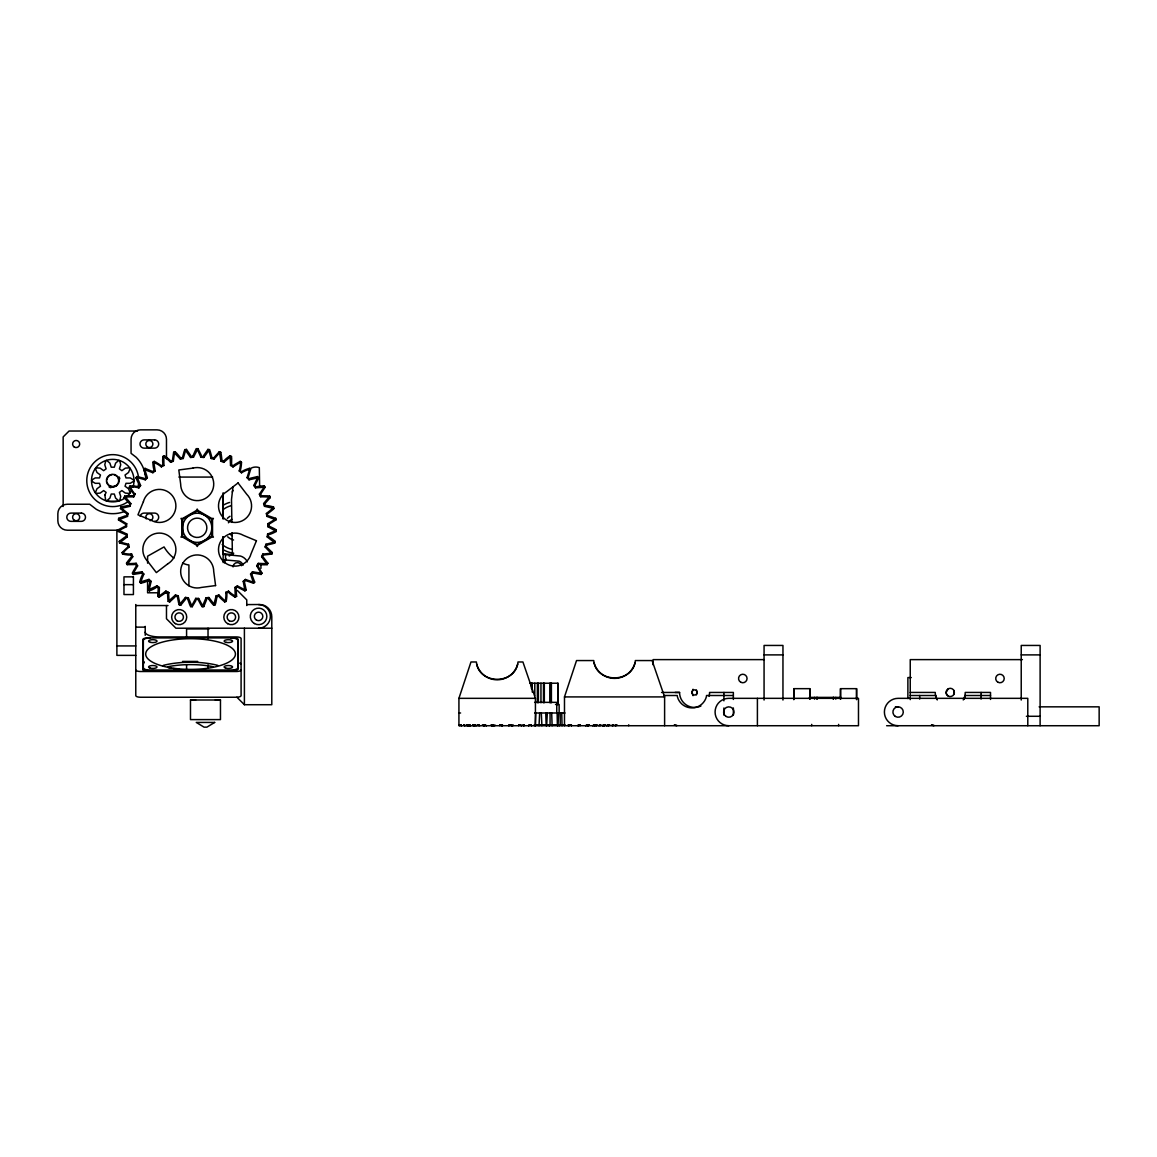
<?xml version="1.0" encoding="UTF-8"?>
<svg xmlns="http://www.w3.org/2000/svg" width="1157" height="1157" viewBox="0 0 1157 1157"><rect width="100%" height="100%" fill="white"/><g stroke="black" fill="none" stroke-linecap="round" stroke-linejoin="round"><path stroke-width="1.5" d="M223.142 552.684L223.142 536.646M223.142 494.256L223.142 518.813L223.142 492.752M793.76 699.681L793.76 688.661L809.813 688.661L809.813 699.32M809.813 699.074L809.813 688.661M811.708 725.728L811.708 724.383M814.542 699.074L814.542 697.396M835.788 699.074L835.788 697.396M840.517 699.117L840.517 688.661L856.57 688.661L856.57 699.32M856.57 699.681L856.57 688.661M228.507 591.155L229.346 593.165A34.32 34.32 0 0 0 233.483 596.13L235.218 597.142L233.974 595.32A33.379 33.379 0 0 1 229.968 592.442L228.507 591.155L225.861 592.312L225.948 594.322A33.857 33.857 0 0 1 225.586 599.254L224.892 600.859L218.948 595.031L216.157 595.797L213.944 604.113L208.925 597.489L206.047 597.822L202.649 605.747L198.642 598.444L195.75 598.371L191.744 605.747L188.345 597.836L185.482 597.417L179.957 604.012L178.221 595.869L175.474 594.958L169.052 600.685L168.517 592.384L165.928 591.082L159.16 596.057L159.406 587.51L157.048 585.847L149.239 589.492L151.119 581.378L149.007 579.382L140.764 581.841L143.844 574.06L141.993 571.833L133.489 573.048L137.625 565.831L136.193 563.314L127.805 563.734L132.78 556.719L131.652 554.058L129.642 554.073A33.423 33.423 0 0 1 124.739 553.538L123.148 552.771L125.346 550.356A33.047 33.047 0 0 1 129.194 547.059L128.528 544.238L120.386 542.214L127.169 536.935L126.851 534.057L119.084 530.383L126.518 526.637L126.706 523.759L119.475 519.479L127.501 516.369L128.022 513.52L121.514 508.241L129.902 506.347L130.842 503.599L125.361 496.975L133.764 496.787L135.007 494.169A33.032 33.032 0 0 1 131.97 490.105L130.351 487.271L132.072 486.866A33.423 33.423 0 0 1 136.974 487.415L138.927 487.864L140.619 485.506L137.278 477.595L145.363 479.808L147.373 477.725L144.856 469.728L152.854 472.721L155.197 471.015L153.867 462.728L157.178 463.971A33.134 33.134 0 0 1 161.344 466.85L163.904 465.504L163.802 457.116L165.451 457.724A33.886 33.886 0 0 1 170.614 462.294L173.304 461.267L174.447 452.994L180.434 459.127L183.24 458.49L185.568 450.478L190.616 457.478L193.479 457.189L197.442 449.61L200.913 457.246L203.791 457.463L208.824 450.492L211.153 458.49L213.973 459.127L219.483 452.864L221.088 461.253L223.764 462.352L230.156 456.899L230.518 465.432L233.005 466.922L240.121 462.453L240.454 464.188A33.857 33.857 0 0 1 239.239 470.957L241.48 472.779L243.245 471.781A33.336 33.336 0 0 1 247.786 469.843L249.536 469.728L247.063 477.682L249.015 479.808L257.433 477.971L253.817 485.492L255.495 487.835L264.042 487.271L259.37 494.184L260.687 496.758L269.031 496.975L263.608 503.599L264.534 506.332L272.878 508.241L266.37 513.52L266.891 516.369L274.918 519.479L267.773 523.745L267.788 526.637L275.294 530.875L267.6 534.071L267.209 536.935L274.007 542.214L265.936 544.253L265.127 547.03L271.085 553.248L262.813 554.087L261.598 556.705L266.587 563.734L258.271 563.358L256.709 565.773L260.904 573.048L252.443 571.862L250.534 574.046L253.296 582.202L245.429 579.44L243.23 581.32L244.763 589.781L237.402 585.919L234.943 587.452L235.233 596.057M151.119 581.378L150.034 581.653L148.226 589.896L149.47 590.865L151.35 590.113A34.869 34.869 0 0 0 155.862 587.785L157.048 585.847M234.943 587.452L235.999 587.901L237.402 585.919M235.218 597.142L236.592 596.376L235.999 587.901M168.517 592.384L167.548 592.948L167.866 599.384L168.199 601.38L169.674 601.944L174.909 597.142L175.474 594.958M578.384 725.728L578.413 724.788M267.6 534.071L268.453 534.794L271.201 533.869A36.879 36.879 0 0 0 276.219 531.453L276.277 529.877L274.571 528.792L268.728 525.987L267.788 526.637M173.304 461.267L172.393 460.602L173.651 452.257L175.155 451.794L176.645 453.168L180.825 458.071L180.434 459.127M233.005 466.922L234.047 464.912L240.193 461.368L241.495 462.236L241.394 464.261A34.84 34.84 0 0 1 240.642 469.279L239.239 470.957M502.355 725.728L502.413 724.788L502.355 725.728L501.299 724.788L502.297 725.728M126.518 526.637L125.723 524.338L126.706 523.759M240.121 462.453L240.193 461.368M164.251 456.899L164.337 455.815L162.906 456.48L162.631 460.356L162.891 464.969L163.904 465.504M161.344 466.85L161.445 465.736L156.021 462.25L154.214 461.368L152.898 462.236A37.241 37.241 0 0 0 153.447 467.775L154.112 470.639L155.197 471.015M241.48 472.779L242.796 470.942A34.32 34.32 0 0 1 247.468 468.947L249.391 468.339L250.577 469.38L248.177 477.494L247.063 477.682M230.518 465.432L231.53 464.94L231.675 458.505L231.487 456.48L230.055 455.815A37.313 37.313 0 0 0 225.615 459.17L223.518 461.238L223.764 462.352M216.157 595.797L217.024 596.535L215.795 602.898L215.159 604.807L213.626 605.154A37.313 37.313 0 0 1 210.024 600.917L208.434 598.487L208.925 597.489M125.723 524.338L118.477 519.898L118.65 518.336L125.303 515.877L127.501 516.369M232.933 487.111L231.501 499.564L231.877 522.414M728.78 725.728A13.696 13.696 0 0 1 715.084 712.032A13.696 13.696 0 0 1 728.78 698.336L858.48 698.336L858.48 725.728L458.924 725.728L458.924 698.336L470.971 661.978L476.38 661.978C478.55 685.06 515.82 685.06 517.989 661.978L522.921 661.978L535.431 698.336L535.431 725.728M564.486 725.728L564.486 696.919L576.533 660.56L593.743 660.56C595.913 683.642 633.168 683.642 635.352 660.56L652.085 660.56L664.61 696.919L664.61 725.728M267.209 536.935L268.453 534.794M149.47 590.865L149.629 589.781M218.948 595.031L218.615 596.101L220.539 598.27L224.718 601.944L224.892 600.859M143.844 574.06L142.716 574.176L141.443 576.822A37.241 37.241 0 0 0 139.708 582.116L140.792 583.244L144.538 582.26L148.834 580.525L149.007 579.382M224.718 601.944L226.194 601.38L226.526 599.384A34.84 34.84 0 0 0 226.888 594.322L225.861 592.312M159.406 587.51L158.379 587.944L157.757 594.351L157.8 596.376L159.174 597.142L165.046 593.165L165.928 591.082M126.691 515.588L128.022 513.52M265.936 544.253L266.674 545.092L272.951 543.616L274.845 542.922L275.12 541.375A36.879 36.879 0 0 0 270.752 537.918L268.236 536.414M183.24 458.49L182.43 457.709L184.137 451.505L184.903 449.625L186.451 449.408L190.515 455.222L190.616 457.478M249.174 469.395L249.391 468.339M512.869 725.728L513.086 724.788M170.614 462.294L172.393 460.602M174.924 452.864L175.155 451.794M249.015 479.808L250.592 478.188L257.49 476.568L258.503 477.783L257.823 479.678L254.945 485.448L253.817 485.492M206.047 597.822L206.452 600.049L203.762 606.615L202.186 606.716L201.029 605.068L198.021 599.369L198.642 598.444M126.981 513.968L120.473 508.53L120.863 507.012L127.805 505.537L129.902 506.347M948.176 688.863L946.108 692.436L946.657 694.504A4.136 4.136 0 0 0 953.816 694.504L953.816 690.367M265.127 547.03L266.674 545.092M140.792 583.244L141.096 582.202M137.625 565.831L136.512 565.773L133.229 571.312L132.404 573.163L133.315 574.436L140.33 573.337L141.993 571.833M213.626 605.154L213.944 604.113M129.208 505.45L130.842 503.599M262.813 554.087L263.42 555.027L271.808 554.058L272.314 552.569L266.226 546.668M193.479 457.189L192.785 456.306L195.388 450.42L196.415 448.67L197.977 448.67L201.159 455.019L200.913 457.246M696.413 694.88L697.15 692.45L696.413 690.006M595.927 725.728L596.26 724.788M594.698 725.728L595.045 724.788M257.114 477.595L257.49 476.568M693.029 689.239L691.958 692.45L693.029 695.646M255.495 487.835L255.899 486.779L262.292 485.926L264.302 485.897L265.127 487.242L260.499 494.314L259.37 494.184M186.06 450.42L186.451 449.408M594.626 725.728L595.016 724.788M195.75 598.371L195.837 600.628L192.207 606.716L190.645 606.615L189.748 604.793L187.593 598.69L188.345 597.836M129.743 503.902L124.088 497.553L124.71 496.107L131.782 495.673L133.764 496.787M261.598 556.705L263.42 555.027M133.315 574.436L133.778 573.453M202.186 606.716L202.649 605.747M133.185 495.789L135.007 494.169M132.78 556.719L131.667 556.517L127.574 561.535L126.489 563.242L127.212 564.645L134.299 564.558L136.193 563.314M203.791 457.463L203.878 455.222L207.942 449.408L209.489 449.625L210.256 451.505L211.962 457.709L211.153 458.49M258.271 563.358L258.734 564.37L261.612 564.703A37.313 37.313 0 0 0 267.18 564.645L267.903 563.242L262.726 556.517M535.272 725.728L535.778 712.987M529.241 724.788L528.72 725.728L529.241 724.788M263.782 486.851L264.302 485.897M260.687 496.758L261.251 495.76L267.686 495.847L269.697 496.107L270.304 497.568L264.693 503.888L263.608 503.599M197.442 449.61L197.977 448.67M185.482 597.417L185.236 599.659L180.767 605.154L179.234 604.807L178.612 602.884L177.354 596.578L178.221 595.869M133.894 494.299L129.266 487.242L130.09 485.897L132.1 485.926A34.392 34.392 0 0 1 137.162 486.49L138.927 487.864M256.709 565.773L258.734 564.37M127.212 564.645L127.805 563.734M129.194 547.044L128.138 546.683L122.078 552.569L122.584 554.058L124.566 554.463A34.392 34.392 0 0 0 129.613 555.013L131.652 554.058M190.645 606.615L191.252 605.704M546.668 725.728L547.304 712.987M539.668 724.788L539.017 725.728L539.668 712.987M138.522 486.808L140.619 485.506M252.443 571.862L252.761 572.946L261.077 574.436L261.988 573.163L257.852 565.744M213.973 459.127L213.568 458.071L219.237 451.794L220.741 452.257L221.218 454.209L222.014 460.602L221.088 461.253M269.031 496.975L269.697 496.107M264.534 506.332L264.693 503.888M208.824 450.492L209.489 449.625M612.646 725.728L613.398 724.788M558.643 724.788L557.891 725.728L558.643 712.987M139.476 485.477L135.89 477.783L136.902 476.568L143.801 478.188L145.363 479.808M607.15 725.728L607.946 724.788M550.067 724.788L549.271 725.728L550.067 724.788L550.067 712.987M250.534 574.046L252.761 572.946M122.584 554.058L123.307 553.248M616.016 724.788L615.162 725.728L616.247 724.788M179.234 604.807L179.957 604.012M128.138 546.683L128.528 544.238M568.665 725.728L569.533 724.788M609.349 724.788L608.408 725.728M560.219 724.788L559.323 725.728L560.205 724.788L560.205 712.987M145.117 478.694L147.373 477.725M245.429 579.44L245.588 580.554L253.6 583.244L254.685 582.116L251.676 574.176M265.228 505.435L268.106 505.739A37.313 37.313 0 0 1 273.529 507.012L273.934 508.53L272.502 509.962L267.412 513.968L266.37 513.52M616.03 725.728L616.985 724.788M578.804 725.728L579.758 724.788M272.748 507.764L273.529 507.012M266.891 516.369L267.412 513.968M219.946 453.009L220.741 452.257M146.259 477.523L143.83 469.38L145.001 468.339L152.782 471.608L152.854 472.721M606.528 725.728L607.584 724.788M612.791 725.728L613.846 724.788M596.245 725.728L597.316 724.788M603.202 725.728L604.46 724.788M608.756 725.728L609.826 724.788M127.762 545.077L119.547 542.922L119.272 541.375L124.927 537.094L127.169 536.935M243.23 581.32L245.588 580.554M119.547 542.922L120.386 542.214M592.934 725.728L594.047 724.788L592.876 725.728M126.156 536.414L126.851 534.057M168.199 601.38L169.052 600.685M237.387 587.033L244.922 590.865L246.166 589.896L244.344 581.609M117.002 485.333L112.75 486.996L109.568 486.142A6.378 6.378 0 0 1 109.568 475.093A6.378 6.378 0 0 1 119.128 480.618A6.378 6.378 0 0 1 109.568 486.142M267.715 515.588L275.742 518.336L275.916 519.912L268.713 524.338L267.773 523.745M152.782 471.608L154.112 470.639M274.86 518.987L275.742 518.336M230.59 457.116L231.487 456.48M125.983 534.78L118.173 531.453L118.115 529.877L125.621 525.987M118.173 531.453L119.099 530.875M157.8 596.376L158.726 595.812M251.214 574.176L254.005 572.498M161.445 465.736L162.891 464.969M275.308 530.383L276.277 529.877M240.526 462.728L241.495 462.236M226.83 592.919L228.334 592.254M118.477 519.898L119.475 519.479M148.226 589.896L149.239 589.492M274.093 541.722L275.12 541.375M249.536 469.728L250.577 469.38M838.767 698.235L840.749 697.902M217.024 596.535L218.615 596.101M120.473 508.53L121.514 508.241M139.708 582.116L140.764 581.841M180.825 458.071L182.43 457.709M271.244 552.771L272.314 552.569M257.433 477.971L258.503 477.783M117.002 501.198L108.498 501.198M206.799 598.69L208.434 598.487M124.088 497.553L125.173 497.438M132.404 573.163L133.489 573.048M191.151 456.465L192.785 456.306M266.819 563.285L267.903 563.242M264.042 487.271L265.127 487.242M675.081 692.45L679.564 692.436A14.998 14.998 0 0 0 700.896 706.03M215.318 699.985L220.466 699.999L220.466 719.596L190.486 719.596L190.486 699.999L195.649 699.985M137.553 431.026L69.073 431.026L63.158 436.927L63.158 506.477M178.872 477.074L212.613 477.074M118.072 530.21L67.294 530.21A9.444 9.444 0 0 1 57.85 520.766L57.85 513.679A9.444 9.444 0 0 1 67.294 504.235L89.682 504.235L96.219 509.254A33.061 33.061 0 0 0 124.594 511.481M123.973 584.647L133.417 584.647M158.364 592.789L147.59 592.789L147.59 580.51M165.552 592.789L169.139 592.789M246.759 604.59L259.515 604.518A12.279 12.279 0 0 1 271.794 616.797L271.794 704.714L244.402 704.714L236.881 697.194M135.774 605.545L167.996 605.545M135.774 627.137L145.218 627.137M271.794 628.208L175.922 628.208L166.478 618.764L166.478 605.545M209.2 628.916L186.581 628.916L186.581 637.883M116.886 645.924L135.774 645.924M764.068 654.891L782.956 654.891M1021.226 654.891L1040.114 654.891M135.774 655.368L116.886 655.368L116.886 530.21M764.068 659.62L653.083 659.62L653.083 664.798M1022.398 659.62L910.241 659.62L910.241 699.638M182.531 661.428L197.717 661.428M911.268 677.568L907.883 677.568L907.883 698.568M529.747 683.223L558.093 683.223L558.093 704.483M661.544 692.45L679.564 692.45M910.241 692.436L935.246 692.436A14.998 14.998 0 0 0 937.257 699.942M663.67 695.502L677.235 695.502L677.409 696.789A14.998 14.998 0 0 0 706.377 696.789L706.537 695.502L733.364 695.502M910.241 695.502L935.868 695.502L936.042 696.789A14.998 14.998 0 0 0 936.939 699.247M990.522 695.502L965.169 695.502L965.01 696.789A14.998 14.998 0 0 1 964.114 699.247M564.486 696.919L664.61 696.919M809.35 697.396L840.994 697.396M458.924 698.336L535.431 698.336M190.486 699.999L220.466 699.999M534.621 702.357L556.763 702.357L556.763 712.987M555.534 704.483L559.135 704.483L559.135 713.334M895.373 706.84L898.425 706.84M1039.116 706.84L1099.15 706.84L1099.15 725.728L886.624 725.728M458.924 712.987L460.587 712.987M534.621 712.987L565.035 712.987M1026.375 716.284L1040.114 716.284M459.04 724.788L459.951 725.728L458.924 724.788L460.587 724.788M535.778 724.788L565.035 724.788M674.329 725.02L676.7 725.728M931.486 725.02L933.858 725.728M674.329 725.265L676.7 725.265M931.486 725.265L933.858 725.265M196.372 599.326L198.021 599.369M129.266 487.242L130.351 487.271M126.489 563.242L127.574 563.285M201.607 456.35L203.242 456.465M223.142 553.827L233.222 554.637M223.142 559.742L238.978 561.174A5.872 5.872 0 0 1 242.999 565.339M223.142 554.377L240.482 556.054A11.208 11.208 0 0 1 247.367 561.839M809.582 697.902L811.563 698.235M260.904 573.048L261.988 573.163M269.234 497.438L270.304 497.568M185.973 598.444L187.593 598.69M135.89 477.783L136.96 477.971M122.078 552.569L123.148 552.771M211.962 457.709L213.568 458.071M253.629 581.841L254.685 582.116M272.878 508.241L273.934 508.53M175.792 596.057L177.354 596.578M143.83 469.38L144.856 469.728M119.272 541.375L120.299 541.722M222.014 460.602L223.518 461.238M245.154 589.492L246.166 589.896M274.918 519.479L275.916 519.912M166.087 592.21L167.548 592.948M152.898 462.236L153.867 462.728M118.115 529.877L119.084 530.383M231.53 464.94L232.933 465.779M235.666 595.812L236.592 596.376M275.294 530.875L276.219 531.453M164.337 455.815L166.001 456.957A34.869 34.869 0 0 1 169.905 460.211L170.86 461.195M157.034 587.004L158.379 587.944M162.906 456.48L163.802 457.116M118.65 518.336L119.533 518.987M240.309 470.61L241.582 471.637M225.355 600.685L226.194 601.38M478.651 724.788L479.793 725.728L478.608 724.788M485.13 724.788L486.258 725.728M274.007 542.214L274.845 542.922M485.101 724.788L486.215 725.728M469.597 724.788L470.697 725.728M492.737 724.788L493.822 725.728M468.513 724.788L469.597 725.728M492.708 724.788L493.779 725.728M474.789 724.788L475.86 725.728M463.711 724.788L464.781 725.728M469.554 724.788L470.624 725.728M482.411 724.788L483.452 725.728M460.5 724.788L461.542 725.728M148.834 580.525L150.034 581.653M173.651 452.257L174.447 452.994M491.204 724.788L492.202 725.728M120.863 507.012L121.644 507.764M467.283 725.728L466.314 724.788L467.211 725.728M948.176 696.022L946.657 694.504A4.136 4.136 0 0 1 950.244 688.299A4.136 4.136 0 0 1 953.816 694.504M237.315 590.432L246.759 599.876L246.759 605.545M501.01 724.788L501.921 725.728M248.177 477.494L249.276 478.694M214.435 604.012L215.159 604.807M271.085 553.248L271.808 554.058M511.596 724.788L512.406 725.728M460.833 724.788L461.643 725.728M141.675 572.917L142.716 574.176M184.903 449.625L185.568 450.478M530.861 724.788L531.598 725.728M530.861 724.788L531.584 725.728M124.71 496.107L125.361 496.975M522.733 724.788L523.441 725.728M464.275 724.788L464.969 725.728M254.945 485.448L255.899 486.779M203.155 605.704L203.762 606.615M266.587 563.734L267.18 564.645M541.302 724.788L541.91 725.728L541.302 712.987M534.201 724.788L534.78 725.728M135.687 564.356L136.512 565.773M196.415 448.67L196.95 449.61M130.09 485.897L130.611 486.851M260.499 494.314L261.251 495.76M477.74 724.788L478.203 725.728L477.711 724.788M191.744 605.747L192.207 606.716M551.687 724.788L552.12 725.728L551.687 712.987M260.614 573.453L261.077 574.436M545.742 724.788L546.176 725.728L545.742 712.987M475.744 724.788L476.163 725.728M131.016 555.013L131.667 556.517M207.942 449.408L208.332 450.42M136.902 476.568L137.278 477.595M180.449 604.113L180.767 605.154M561.752 724.788L562.042 725.728L561.752 712.987M557.399 725.728L557.124 712.987M253.296 582.202L253.6 583.244M483.539 724.788L483.8 725.728M219.237 451.794L219.483 452.864M145.001 468.339L145.232 469.395M169.501 600.859L169.674 601.944M244.763 589.781L244.922 590.865M568.087 724.788L568.217 725.728M230.055 455.815L230.156 456.899M154.214 461.368L154.271 462.453M259.631 486.866L259.313 467.659A10.427 10.427 0 0 0 252.414 467.602L251.112 468.151A10.427 10.427 0 0 0 248.798 469.728M259.747 493.706L259.775 495.832M260.904 564.79L260.961 568.333M232.036 532.683L232.383 554.073L230.402 555.259A13.465 13.465 0 0 0 229.231 556.054M268.713 524.338L268.728 525.987M159.16 596.057L159.174 597.142M1040.114 725.728L1040.114 645.447L1021.226 645.447L1021.226 700.043M1027.792 725.728L1027.792 698.336L898.092 698.336A13.696 13.696 0 0 0 884.396 712.032A13.696 13.696 0 0 0 898.092 725.728M990.522 699.45L990.522 692.436L965.227 692.436A14.998 14.998 0 0 1 963.231 699.942M981.078 692.436L981.078 699.059M919.685 695.502L919.685 699.059M840.517 688.661L840.517 699.32M838.623 724.383L838.623 725.728M793.76 688.661L793.76 699.32M782.956 700.043L782.956 645.447L764.068 645.447L764.068 700.043M757.401 698.336L757.401 725.728M733.364 699.45L733.364 692.45L709.559 692.45A14.998 14.998 0 0 1 709.039 696.326M733.364 707.954L733.364 715.069M723.92 692.45L723.92 700.838M723.92 707.954L723.92 715.069M628.714 724.803L628.714 725.728M612.183 724.803L612.183 725.728M557.775 683.223L557.775 704.483M551.397 683.223L551.397 702.704M550.674 683.223L550.674 702.704M549.864 683.223L549.864 702.704M544.325 683.223L544.325 702.704M543.486 683.223L543.486 702.704M540.955 683.223L540.955 702.704M538.381 683.223L538.381 702.704M537.383 683.223L537.383 702.704M534.794 683.223L534.794 695.632M532.263 683.223L532.263 692.088M531.425 683.223L531.425 688.545M511.351 724.803L511.351 725.728M494.82 724.803L494.82 725.728M244.402 628.208L244.402 704.714M225.514 554.565L225.514 559.93M223.142 536.819L223.142 562.533M208.029 628.208L208.029 638.678M208.029 664.856L208.029 668.356M188.909 585.832L188.909 564.963L187.289 564.746A38.253 38.253 0 0 1 182.56 563.141M186.581 664.783L186.581 670.163M166.478 458.779L166.478 439.298A9.444 9.444 0 0 0 157.034 429.854L140.503 429.854A9.444 9.444 0 0 0 131.059 439.298L131.059 453.342L136.136 457.246A33.061 33.061 0 0 1 145.768 478.897M147.59 563.199L147.59 556.184L164.063 546.928A38.253 38.253 0 0 0 173.912 558.151M145.218 626.371L145.218 635.323M143.338 668.992L143.338 640.327A7.087 2.43 0 0 1 150.41 637.897M142.861 669.961L142.861 639.517A4.729 1.62 0 0 1 147.59 637.897L233.54 637.897A4.729 1.62 0 0 1 238.255 639.517L238.255 668.92A4.729 1.62 0 0 1 233.54 670.539L147.59 670.539A4.729 1.62 0 0 1 142.861 668.92M135.774 604.533L135.774 695.632A4.729 1.62 0 0 0 140.503 697.237L236.375 697.237A4.729 1.62 0 0 0 241.09 695.632L241.09 638.548A4.729 1.62 0 0 0 236.375 636.928L159.391 636.928A14.173 4.845 0 0 1 145.218 632.084M635.077 662.657A21.26 21.26 0 0 1 594.018 662.657M517.714 664.075A21.26 21.26 0 0 1 476.655 664.075M178.945 669.209A44.863 15.345 0 0 1 173.391 668.558M171.598 668.283A44.863 15.345 0 0 1 168.127 667.676M143.338 667.791A7.087 2.43 0 0 0 150.41 670.207L230.706 670.207A7.087 2.43 0 0 0 237.792 667.791L237.792 640.327A7.087 2.43 0 0 0 230.706 637.897M143.338 663.843A7.087 2.43 0 0 1 144.278 662.643M163.253 665.405A44.863 15.345 0 0 1 217.878 665.405M168.127 666.663A44.863 15.345 0 0 1 212.989 666.663M142.861 663.048A4.729 1.62 0 0 1 144.249 661.905M241.09 669.889A4.729 1.62 0 0 1 236.375 671.508L140.503 671.508A4.729 1.62 0 0 1 135.774 669.889M239.716 663.149A4.729 1.62 0 0 1 241.09 664.292M232.08 535.633A9.444 9.444 0 0 1 230.098 534.172M228.421 522.79A9.444 9.444 0 0 1 231.819 519.276M233.743 553.234A25.975 25.975 0 0 1 224.096 550.125M223.373 505.146A25.975 25.975 0 0 1 229.592 502.442M233.569 540.015A12.987 12.987 0 0 1 227.683 536.761M227.394 518.394A12.987 12.987 0 0 1 230.041 516.282M231.27 549.185A22.431 22.431 0 0 1 222.202 544.528M222.78 509.847A22.431 22.431 0 0 1 230.561 505.855M224.444 562.866A13.465 13.465 0 0 1 226.295 559.077M233.063 566.887A4.252 4.252 0 0 1 241.423 565.715M232.355 492.087A9.806 9.806 0 0 1 233.005 490.337M154.561 521.359A4.136 4.136 0 0 0 158.697 517.222A4.136 4.136 0 0 0 154.561 513.086L144.148 513.086A4.136 4.136 0 0 0 140.156 516.152M258.575 604.59A11.801 11.801 0 0 1 270.376 616.406A11.801 11.801 0 0 1 258.575 628.208M131.696 490.264A21.26 21.26 0 0 1 126.547 496.787M125.245 497.814A21.26 21.26 0 0 1 92.546 487.184A21.26 21.26 0 0 1 112.75 459.372A21.26 21.26 0 0 1 132.968 487.184M110.855 487.704A7.332 7.332 0 0 1 109.091 486.967M119.099 476.959A7.332 7.332 0 0 1 119.836 478.723M146.216 518.871A3.543 3.543 0 0 1 147.98 513.954A3.543 3.543 0 0 1 152.724 516.138A3.543 3.543 0 0 1 150.135 520.679M138.507 484.016A25.975 25.975 0 0 1 137.842 487.343M135.253 493.605A25.975 25.975 0 0 1 133.359 496.425M128.572 501.227A25.975 25.975 0 0 1 89.711 492.607A25.975 25.975 0 0 1 104.94 455.844A25.975 25.975 0 0 1 138.507 477.234M117.436 477.031A5.901 5.901 0 0 1 118.202 482.874M117.436 484.219A5.901 5.901 0 0 1 109.163 485.304M108.064 484.219A5.901 5.901 0 0 1 107.051 482.151M106.907 479.851A5.901 5.901 0 0 1 108.064 477.031M109.163 475.932A5.901 5.901 0 0 1 111.983 474.76M114.283 474.92A5.901 5.901 0 0 1 116.351 475.932M181.851 519.956L181.851 535.648L180.969 537.166L182.734 537.166L196.314 545.005L197.196 546.538L198.078 545.005L211.673 537.166L213.423 537.166L212.541 535.648L212.541 519.956L213.423 518.423L211.659 518.423L198.078 510.584L197.196 509.051L196.314 510.584L182.734 518.423L180.969 518.423L181.851 519.956M817.016 697.396L817.016 699.016L817.016 697.396M833.315 697.396L833.315 699.016L833.315 697.396M499.896 724.788L499.867 725.728L499.882 724.788M580.178 724.788L580.134 725.728L580.207 724.788M104.839 495.138L105.764 500.518L106.704 500.836L109.901 498.117L111.217 494.039L114.297 494.039L115.613 498.117L118.795 500.836L119.749 500.518L120.733 496.454L119.402 492.39L121.89 490.582L125.346 493.099L129.526 493.417L130.105 492.607L128.514 488.746L125.043 486.229L125.997 483.308L130.278 483.308L133.836 481.124L133.836 480.126L130.278 477.928L125.997 477.928L125.043 475.006L128.514 472.49L130.105 468.628L129.526 467.818L125.346 468.137L121.89 470.668L119.402 468.86L120.733 464.781L119.749 460.717L118.795 460.414L115.613 463.118L114.297 467.197L111.217 467.197L109.901 463.118L106.704 460.414L105.764 460.717L104.781 464.781L106.111 468.86L103.624 470.668L100.153 468.137L95.988 467.818L95.395 468.628L96.986 472.49L100.457 475.006L99.516 477.928L95.221 477.928L91.663 480.126L91.663 481.124L95.221 483.308L99.516 483.308L100.457 486.229L96.986 488.746L95.395 492.607L95.988 493.417L100.153 493.099L103.624 490.582L106.111 492.39L104.839 495.138M587.872 724.788L587.684 725.728L587.872 724.788M588.161 724.788L587.973 725.728L588.132 724.788M509.138 724.788L508.935 725.728L509.138 724.788M518.987 724.788L518.625 725.728L518.972 724.788M524.28 724.788L523.919 725.728L524.28 724.788M143.396 501.661L137.958 514.807L151.104 520.245A16.531 16.531 0 0 0 174.345 512.913A16.531 16.531 0 0 0 165.017 490.394A16.531 16.531 0 0 0 143.396 501.661M256.449 540.753L250.997 553.899A16.531 16.531 0 0 1 229.375 565.151A16.531 16.531 0 0 1 220.047 542.633A16.531 16.531 0 0 1 243.303 535.301L256.449 540.753M603.419 724.788L602.927 725.728L603.419 724.788M600.714 724.788L600.208 725.728L600.671 724.788M605.039 724.788L604.402 725.728L605.039 724.788M569.88 724.788L568.897 725.728L569.866 724.788M589.072 724.788L588.06 725.728L589.087 724.788M578.876 724.788L577.82 725.728L578.847 724.788M586.946 724.788L585.847 725.728L586.946 724.788M599.919 724.788L598.791 725.728L599.876 724.788M238.053 482.946L226.772 491.609A16.531 16.531 0 0 0 221.493 515.415A16.531 16.531 0 0 0 245.66 518.596A16.531 16.531 0 0 0 246.716 494.241L238.053 482.946M167.635 563.936L156.34 572.599L147.677 561.304A16.531 16.531 0 0 1 148.732 536.949A16.531 16.531 0 0 1 172.899 540.131A16.531 16.531 0 0 1 167.635 563.936M214.681 722.431L206.886 727.146L204.066 727.146L196.271 722.431L214.681 722.431M197.196 510.931L182.604 519.363L182.604 536.226L197.196 544.658L211.803 536.226L211.803 519.363L197.196 510.931M192.915 468.122L178.814 469.973L180.666 484.089A16.531 16.531 0 0 0 198.642 500.562A16.531 16.531 0 0 0 213.481 481.225A16.531 16.531 0 0 0 192.915 468.122M215.578 585.572L201.477 587.423A16.531 16.531 0 0 1 180.911 574.335A16.531 16.531 0 0 1 195.75 554.998A16.531 16.531 0 0 1 213.727 571.457L215.578 585.572M154.561 439.891L144.148 439.891A4.136 4.136 0 0 0 140.011 444.013A4.136 4.136 0 0 0 144.148 448.149L154.561 448.149A4.136 4.136 0 0 0 158.697 444.013A4.136 4.136 0 0 0 154.561 439.891M81.366 513.086L70.939 513.086A4.136 4.136 0 0 0 66.802 517.222A4.136 4.136 0 0 0 70.939 521.359L81.366 521.359A4.136 4.136 0 0 0 85.488 517.222A4.136 4.136 0 0 0 81.366 513.086M133.417 576.851L123.973 576.851L123.973 594.553L133.417 594.553L133.417 576.851M474.572 725.728L473.43 724.788L474.5 725.728M468.223 725.728L467.197 724.788L468.166 725.728M511.596 725.728L510.642 724.788L511.568 725.728M467.833 725.728L466.965 724.788L467.804 725.728M521.417 725.728L520.563 724.788L521.402 725.728M469.858 725.728L469.12 724.788L469.843 725.728M473.343 725.728L472.736 724.788L473.271 725.728M484.335 725.728L484.031 724.788L484.277 725.728M491.609 725.728L491.479 724.788L491.595 725.728M571.486 725.728L571.341 724.788L571.457 725.728M492.607 725.728L492.492 724.788L492.607 725.728M740.682 682.182A4.252 4.252 0 0 0 747.06 678.508A4.252 4.252 0 0 0 740.682 674.82A4.252 4.252 0 0 0 740.682 682.182M693.26 694.692A2.603 2.603 0 0 0 697.15 692.45A2.603 2.603 0 0 0 693.26 690.194A2.603 2.603 0 0 0 693.26 694.692M725.989 716.414A5.192 5.192 0 0 0 733.972 712.264A5.192 5.192 0 0 0 726.379 707.433A5.192 5.192 0 0 0 725.989 716.414M895.301 716.414A5.192 5.192 0 0 0 903.284 712.264A5.192 5.192 0 0 0 895.692 707.433A5.192 5.192 0 0 0 895.301 716.414M997.84 682.182A4.252 4.252 0 0 0 1004.218 678.508A4.252 4.252 0 0 0 997.84 674.82A4.252 4.252 0 0 0 997.84 682.182M163.253 666.23A44.863 15.345 0 0 0 235.045 656.062A44.863 15.345 0 0 0 173.391 639.879A44.863 15.345 0 0 0 163.253 666.23M225.76 668.139A4.252 1.461 0 0 0 232.557 667.17A4.252 1.461 0 0 0 226.714 665.637A4.252 1.461 0 0 0 225.76 668.139M150.193 668.139A4.252 1.461 0 0 0 156.99 667.17A4.252 1.461 0 0 0 151.148 665.637A4.252 1.461 0 0 0 150.193 668.139M150.656 642.395A4.252 1.461 0 0 0 157.034 641.137A4.252 1.461 0 0 0 150.656 639.879A4.252 1.461 0 0 0 150.656 642.395M226.222 642.395A4.252 1.461 0 0 0 232.6 641.137A4.252 1.461 0 0 0 226.222 639.879A4.252 1.461 0 0 0 226.222 642.395M256.449 620.08A4.252 4.252 0 0 0 262.827 616.406A4.252 4.252 0 0 0 256.449 612.718A4.252 4.252 0 0 0 256.449 620.08M254.439 623.565A8.258 8.258 0 0 0 266.833 616.406A8.258 8.258 0 0 0 254.439 609.247A8.258 8.258 0 0 0 254.439 623.565M227.596 623.652A7.549 7.549 0 0 0 238.935 617.115A7.549 7.549 0 0 0 227.596 610.563A7.549 7.549 0 0 0 227.596 623.652M175.416 623.652A7.549 7.549 0 0 0 186.74 617.115A7.549 7.549 0 0 0 175.416 610.563A7.549 7.549 0 0 0 175.416 623.652M229.245 620.788A4.252 4.252 0 0 0 235.623 617.115A4.252 4.252 0 0 0 229.245 613.427A4.252 4.252 0 0 0 229.245 620.788M177.064 620.788A4.252 4.252 0 0 0 183.442 617.115A4.252 4.252 0 0 0 177.064 613.427A4.252 4.252 0 0 0 177.064 620.788M146.953 446.616A3.543 3.543 0 0 0 152.811 444.794A3.543 3.543 0 0 0 148.298 440.629A3.543 3.543 0 0 0 146.953 446.616M73.643 519.724A3.543 3.543 0 0 0 79.573 518.134A3.543 3.543 0 0 0 75.234 513.795A3.543 3.543 0 0 0 73.643 519.724M74.164 446.949A3.543 3.543 0 0 0 79.688 444.259A3.543 3.543 0 0 0 74.598 440.831A3.543 3.543 0 0 0 74.164 446.949M189.893 540.435A14.593 14.593 0 0 0 211.803 527.794A14.593 14.593 0 0 0 189.893 515.154A14.593 14.593 0 0 0 189.893 540.435M190.37 534.621A9.661 9.661 0 0 0 206.525 530.296A9.661 9.661 0 0 0 194.694 518.466A9.661 9.661 0 0 0 190.37 534.621"/></g></svg>
